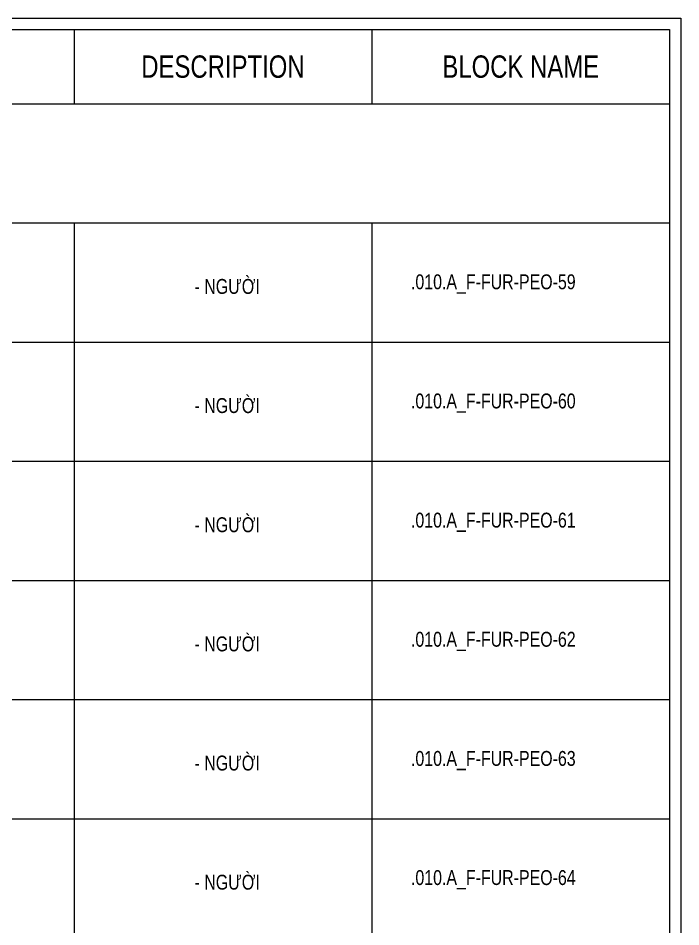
# Model space of a CAD drawing. Header units: millimetres. Extents: x 21129 to 2803301, y -510327 to 166837.
# Drawn here: x 247348 to 256248, y -186643 to -174441 of the extents above; entities that cross this region are included whole.
import ezdxf
from ezdxf.enums import TextEntityAlignment as Align

# ---------------------------------------------------------------- set-up
doc = ezdxf.new("R2010")
doc.units = ezdxf.units.MM
doc.layers.add('....03_TNT_A_THIN', color=251, linetype='Continuous', lineweight=13, transparency=0.5)
doc.layers.add('....10_TNT_A_COTE', color=14, linetype='Continuous')
doc.layers.add('....20_TNT_N_TEXT', color=9, linetype='Continuous')
doc.styles.add('.TNT_A_TXT_3_NOTE', font='uromans.shx', dxfattribs={"width": 0.8})

msp = doc.modelspace()

# ---------------------------------------------------------------- linework, layer by layer
at = {"layer": '....03_TNT_A_THIN'}
for p, q in [((238597.6, -177191.4), (256097.6, -177191.4)), ((248097.6, -177191.4), (248097.6, -210791.4)), ((252097.6, -177191.4), (252097.6, -210791.4)), ((238597.6, -178791.4), (256097.6, -178791.4)), ((238597.6, -180391.4), (256097.6, -180391.4)), ((238597.6, -181991.4), (256097.6, -181991.4)), ((238597.6, -183591.4), (256097.6, -183591.4)), ((238597.6, -185191.4), (256097.6, -185191.4))]:
    msp.add_line(p, q, dxfattribs=at)
msp.add_lwpolyline([(238597.6, -174591.4), (256097.6, -174591.4), (256097.6, -210791.4), (238597.6, -210791.4)], close=True, dxfattribs=at)
at = {"layer": '....10_TNT_A_COTE'}
msp.add_lwpolyline([(238447.6, -174441.4), (256247.6, -174441.4), (256247.6, -210941.4), (238447.6, -210941.4)], close=True, dxfattribs=at)
at = {"layer": '....20_TNT_N_TEXT'}
for p, q in [((248097.6, -174591.4), (248097.6, -175591.4)), ((252097.6, -174591.4), (252097.6, -175591.4)), ((238597.6, -175591.4), (256097.6, -175591.4))]:
    msp.add_line(p, q, dxfattribs=at)

# ---------------------------------------------------------------- texts
at = {"layer": '....20_TNT_N_TEXT', "style": '.TNT_A_TXT_3_NOTE', "width": 0.8}
for s, p in [('DESCRIPTION', (250097.6, -175091.4)), ('BLOCK NAME', (254097.6, -175091.4))]:
    msp.add_text(s, height=300, dxfattribs=at).set_placement(p, align=Align.MIDDLE)
for s, p in [('- NGƯỜI ', (249716.6, -178143.8)), ('.010.A_F-FUR-PEO-59', (252623.3, -178081.8)), ('.010.A_F-FUR-PEO-60', (252623.3, -179681.8)), ('- NGƯỜI ', (249716.6, -179743.8)), ('- NGƯỜI ', (249716.6, -181343.8)), ('.010.A_F-FUR-PEO-61', (252623.3, -181281.8)), ('- NGƯỜI ', (249716.6, -182943.8)), ('.010.A_F-FUR-PEO-62', (252623.3, -182881.8)), ('- NGƯỜI ', (249716.6, -184543.8)), ('.010.A_F-FUR-PEO-63', (252623.3, -184481.8)), ('- NGƯỜI ', (249716.6, -186143.8)), ('.010.A_F-FUR-PEO-64', (252623.3, -186081.8))]:
    msp.add_text(s, height=200, dxfattribs=at).set_placement(p)

doc.saveas('drawing.dxf')
